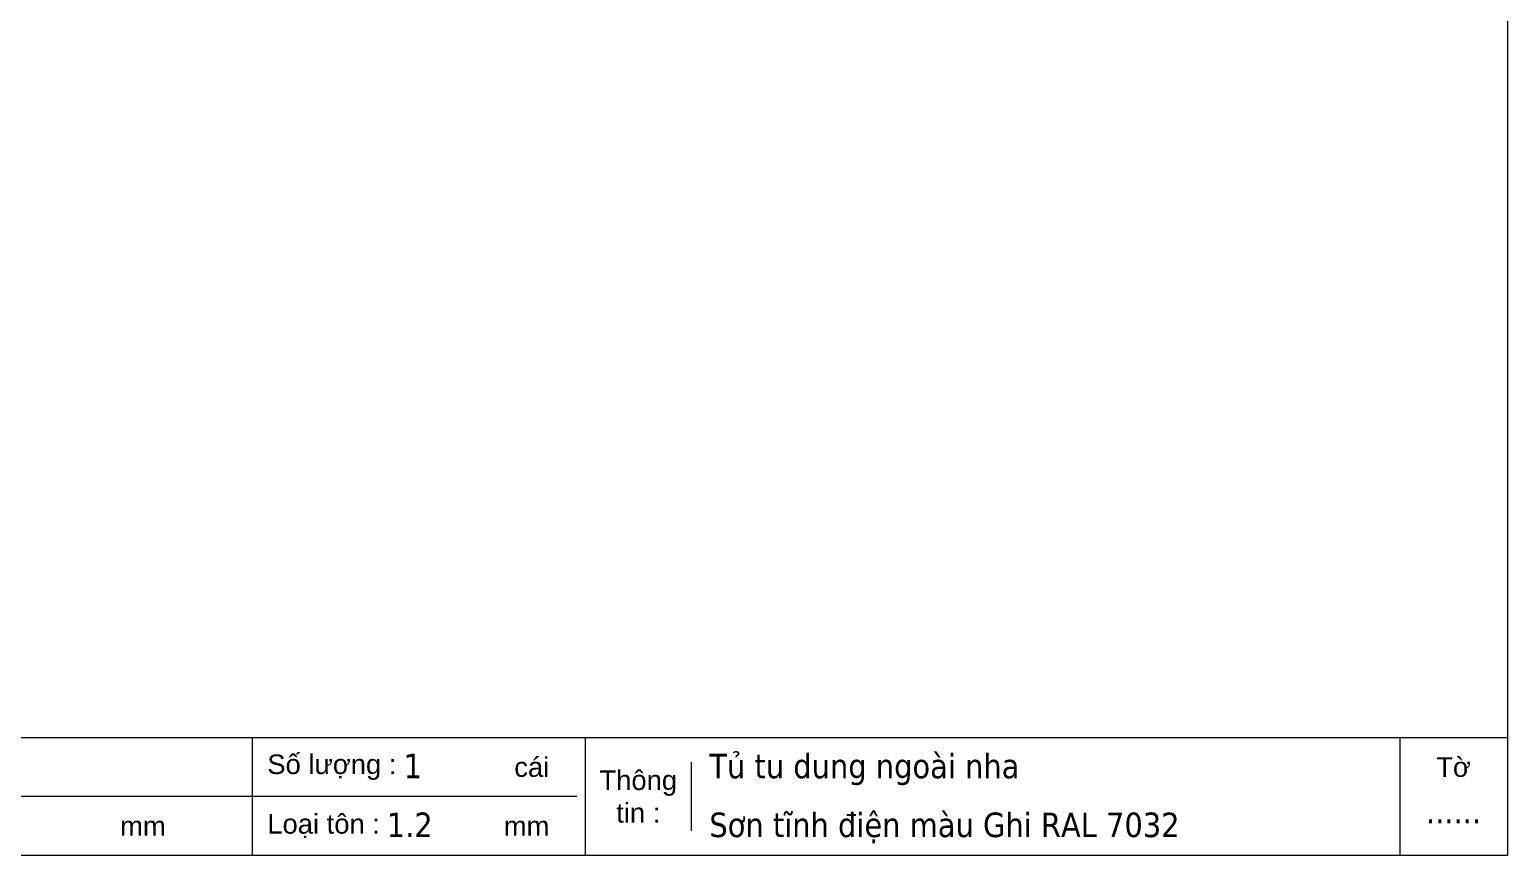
# Model space of a CAD drawing. Header units: millimetres. Extents: x 0 to 6743, y 0 to 4768.
# Drawn here: x 3318 to 6743, y 0 to 1913 of the extents above; entities that cross this region are included whole.
import ezdxf
from ezdxf.enums import TextEntityAlignment as Align

# ---------------------------------------------------------------- set-up
doc = ezdxf.new("R2010")
doc.units = ezdxf.units.MM
doc.layers.add('0 TĂNG CỨNG', color=7, linetype='Continuous', lineweight=15)
doc.styles.add('Arial', font='arial.ttf')
doc.styles.add('Tahoma (Input Text)', font='tahoma.ttf')

# ---------------------------------------------------------------- blocks, each defined once
blk = doc.blocks.new('KHUNG KT1')
at = {"color": 7}
for p, q in [((7128, -4752), (0, -4752)), ((4052.8, -4752), (4052.8, -5040)), ((4868.8, -4752), (4868.8, -5040)), ((6864, -4752), (6864, -5040)), ((5128.7, -4812), (5128.7, -4980)), ((4848, -4896), (0, -4896))]:
    blk.add_line(p, q, dxfattribs=at)
blk.add_lwpolyline([(0, 0), (7128, 0), (7128, -5040), (0, -5040)], close=True, dxfattribs=at)
at = {"color": 2, "char_height": 48, "style": 'Arial'}
for s, insert, width, attachment_point in [('  Số lượng :', (4052.8, -4824), 2202.321, 4), ('cái', (4695, -4824), 2202.321, 4), ('Tờ', (6996, -4824), 264, 5), ('Thông\\Ptin :', (4998.8, -4896), 259.945, 5), ('mm', (3729.5, -4968), 2202.321, 4), ('  Loại tôn :', (4052.8, -4968), 2202.321, 4), ('mm', (4669.3, -4968), 2202.321, 4)]:
    blk.add_mtext(s, dxfattribs=dict(at, insert=insert, width=width, attachment_point=attachment_point))
at = {"color": 1, "style": 'Tahoma (Input Text)', "flags": 8}
for tag, p in [('#01', (328.9, -4851.1)), ('#03', (1514.7, -4846.3)), ('#05', (2819, -4851.1)), ('#07', (4424, -4851.1)), ('#09', (5172.9, -4851.1)), ('#02', (189.8, -4995.1)), ('#04', (1755.3, -4995.1)), ('#06', (2727.8, -4995.1)), ('#08', (4382.7, -4995.1)), ('#10', (5172.9, -4995.1))]:
    blk.add_attdef(tag, p, '', height=60, dxfattribs=at)
blk.add_attdef('#11', text='', height=60, dxfattribs=at).set_placement((6996, -4961.6), align=Align.CENTER)
at = {"layer": '0 TĂNG CỨNG', "color": 1, "style": 'Arial'}
blk.add_attdef('#12', (852.8, -4987.6), '', height=60, dxfattribs=at)

msp = doc.modelspace()

# ---------------------------------------------------------------- block references
at = {"layer": '0 TĂNG CỨNG', "color": 1}
ref = msp.add_blockref('KHUNG KT1', (0, 4767.637), dxfattribs=dict(at, xscale=0.945959731199764, yscale=0.945959731201583, zscale=0.945959731182265))
ref.add_attrib('#07', '1', (4184.94, 178.729), dxfattribs={"layer": '0', "color": 1, "height": 56.758, "style": 'Tahoma (Input Text)'})
ref.add_attrib('#08', '1.2', (4145.814, 42.511), dxfattribs={"layer": '0', "color": 1, "height": 56.7576, "style": 'Tahoma (Input Text)'})
ref.add_attrib('#10', 'Sơn tĩnh điện màu Ghi RAL 7032', (4893.355, 42.511), dxfattribs={"layer": '0', "color": 1, "height": 56.75758, "style": 'Tahoma (Input Text)'})
ref.add_attrib('#09', 'Tủ tu dung ngoài nha', (4893.355, 178.729), dxfattribs={"layer": '0', "color": 1, "height": 56.75758, "style": 'Tahoma (Input Text)'})
ref.add_attrib('#11', '......', dxfattribs={"layer": '0', "color": 1, "height": 56.7576, "style": 'Tahoma (Input Text)'}).set_placement((6617.919, 74.13), align=Align.CENTER)

doc.saveas('drawing.dxf')
